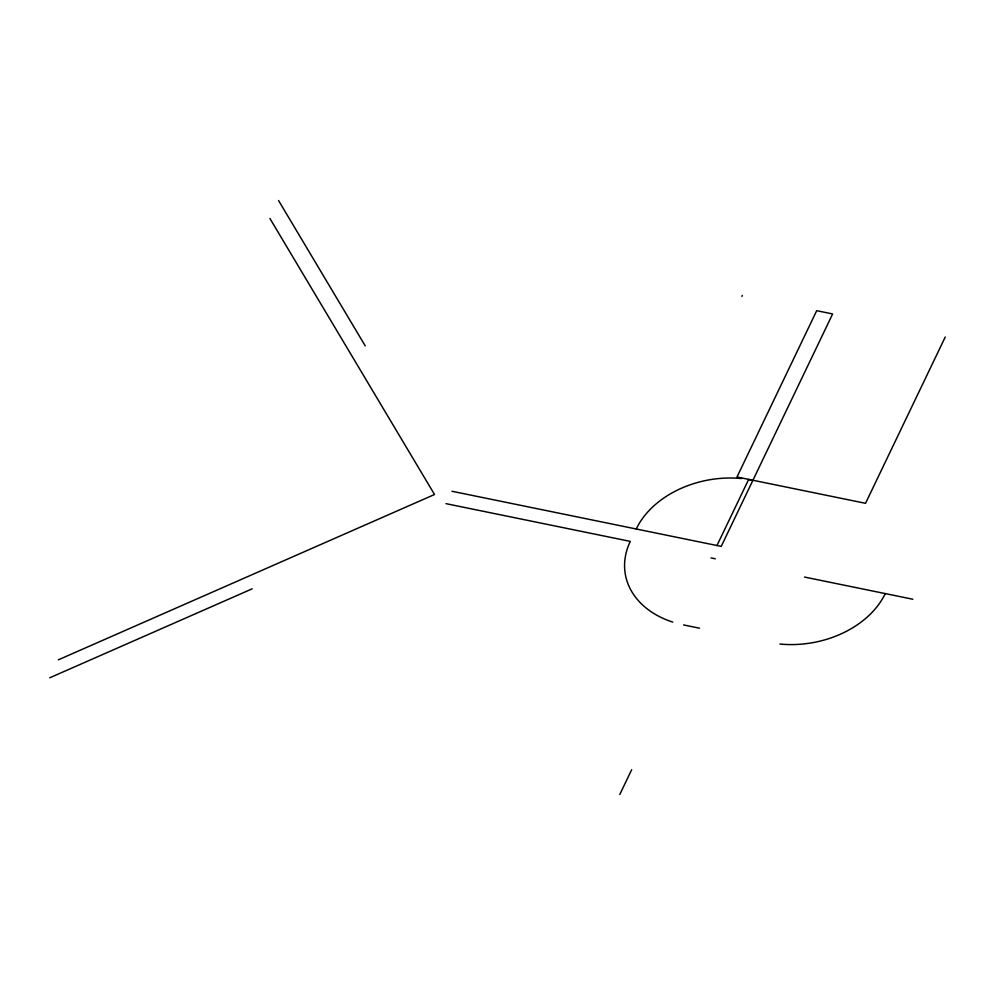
<?xml version="1.0" encoding="UTF-8"?>
<svg xmlns="http://www.w3.org/2000/svg" width="995" height="995" viewBox="0 0 995 995"><rect width="100%" height="100%" fill="white"/><g stroke="black" fill="none" stroke-linecap="round" stroke-linejoin="round"><path stroke-width="1.49" d="M741.884 296.41L742.345 295.465M716.972 545.521L748.675 479.379M619.798 794.495L631.676 769.695M945.25 337.006L865.538 503.308L736.996 476.991L816.708 310.689L832.641 313.947L721.226 546.392L451.929 491.256M58.369 659.822L434.529 494.503L269.919 218.477M49.75 677.794L252.17 588.829M748.576 479.602L752.929 480.249M445.984 503.657L630.295 541.392A91.279 67.623 -9.6 0 0 672.757 622.099M711.027 557.921L715.281 558.792M804.52 577.063L912.875 599.251M683.577 624.935L699.51 628.193M278.538 200.505L365.227 345.874M636.24 528.992A91.279 67.623 -9.6 0 1 741.561 478.545M885.251 593.592A91.279 67.623 -9.6 0 1 779.918 644.039"/></g></svg>
